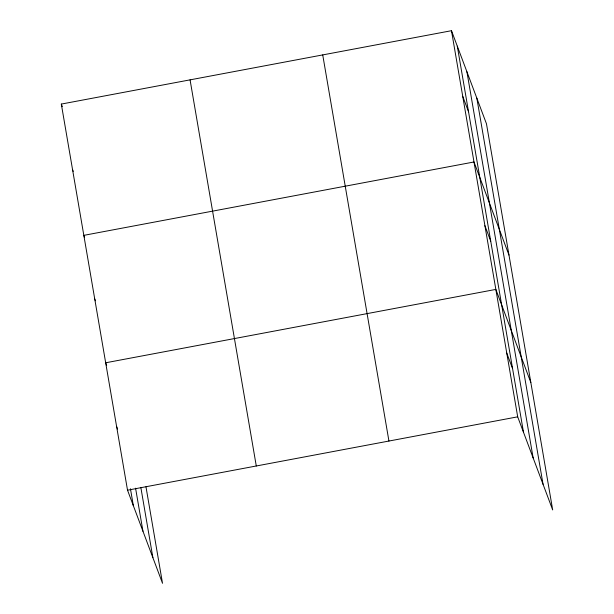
<?xml version="1.0" encoding="UTF-8"?>
<svg xmlns="http://www.w3.org/2000/svg" width="614" height="614" viewBox="0 0 614 614"><rect width="100%" height="100%" fill="white"/><g stroke="black" fill="none" stroke-linecap="round" stroke-linejoin="round"><path stroke-width="0.92" d="M145.971 486.795L162.518 583.3L127.528 490.202L61.316 104.073L451.482 30.7L486.472 123.798L552.684 509.927L517.694 416.829L451.482 30.7M127.528 490.202L517.694 416.829M462.733 96.344L468.543 111.786M508.983 255.079L473.993 161.981L83.826 235.354L84.471 237.073M484.914 225.699L490.724 241.141M530.834 382.507L495.843 289.409L105.677 362.782L106.644 365.353M506.765 353.119L512.575 368.561M61.316 104.073L62.283 106.644M72.575 169.717L73.219 171.429M94.756 299.064L95.4 300.783M116.599 426.492L117.573 429.063M476.84 98.171L543.052 484.3M466.916 71.769L533.129 457.898M457.284 46.142L523.496 432.271M322.726 54.915L388.938 441.044M190.071 79.858L256.284 465.988M140.836 487.401L152.886 557.673M135.571 488.176L142.962 531.271M130.444 488.782L133.33 505.644"/></g></svg>
